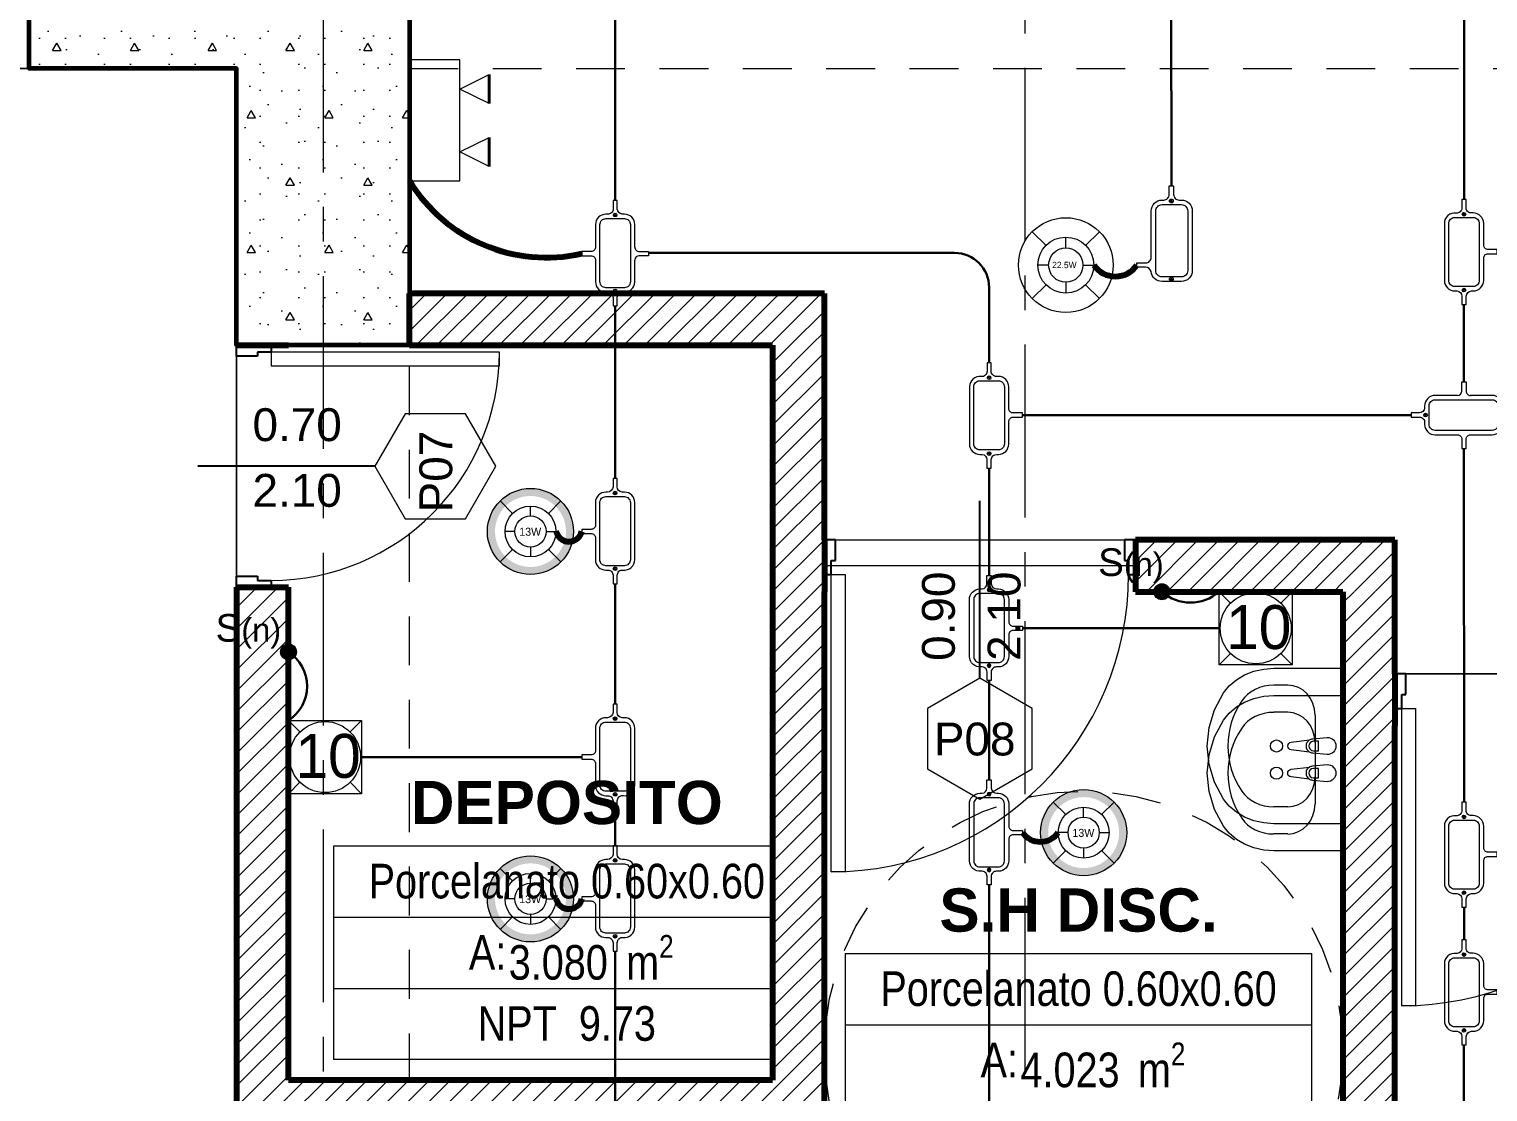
# Model space of a CAD drawing. Header units: inches. Extents: x -38 to 5698, y -33 to 92.
# Drawn here: x 228.47 to 232.689, y 13.941 to 17.014 of the extents above; entities that cross this region are included whole.
import ezdxf
from ezdxf.lldxf.tags import DXFTag

# ---------------------------------------------------------------- set-up
doc = ezdxf.new("R2010")
doc.units = ezdxf.units.IN
doc.header["$MEASUREMENT"] = 0
doc.set_wipeout_variables(frame=1)
for name, pattern in [('CONTINUA', [0]), ('Hidden Line', [0.195611, 0.141111, -0.0545]), ('Punto & Raya', [0.65, 0.5, -0.075, 0, -0.075]), ('Rayas', [0.282222, 0.141111, -0.141111]), ('Wipeout_Contour', [1, 0, -1])]:
    doc.linetypes.add(name, pattern=pattern)
for name, color, linetype, lineweight in [('00 IE CKTO TOMAS', 111, 'Rayas', 18), ('00_IE_Luminarias', 6, 'Continuous', 30), ('01 IE LUM LED AD DN570C', 1, 'Continuous', 13), ('01 IE LUM LED EMP DN570B', 3, 'Continuous', 13), ('ALUMBRADO_CONDUIT', 30, 'CONDUIT1', 30), ('ALUMBRADO_PVC', 6, 'PVC1', 30), ('Bancas', 1, 'Continuous', 13), ('Cable Alumbrado', 150, 'Continuous', 30), ('CABLEADO EXT.', 3, 'PVCSUBT', 30), ('pulsador', 4, 'Continuous', 40), ('Simb_Alumbrado', 140, 'CONTINUA', 30)]:
    doc.layers.add(name, color=color, linetype=linetype, lineweight=lineweight)
for name, color, linetype in [('02 _ ARQ _ ALB _ Ejes Generales', 7, 'Continuous'), ('02 _ ARQ _ ZON _ Espacio.3D', 7, 'Continuous'), ('08 _ STR _ EXT _ 06 Columnas', 7, 'Continuous'), ('08 _ STR _ EXT _ 09 Vigas', 7, 'Continuous'), ('Dibujo 2D - General', 7, 'Continuous'), ('Estructura - 04 MURO', 7, 'Continuous'), ('Interior - Sanitarios', 7, 'Continuous'), ('Marcador - Secciones', 251, 'Continuous')]:
    doc.layers.add(name, color=color, linetype=linetype)
doc.styles.add('Annotative', font='arial.ttf')
doc.styles.add('Estilo_Generado_4', font='swisse.ttf')
doc.styles.add('Estilo_Generado_8', font='arialbd.ttf')
doc.styles.add('Estilo_Generado_9', font='ARIALN.TTF')
doc.styles.add('{18b73a54-fa43-428c-adcb-c1c7bbdf2c84}', font='Simplex.shx')
tags = doc.linetypes.add('CONDUIT', pattern='A,1.5,-0.210535,["con",{18b73a54-fa43-428c-adcb-c1c7bbdf2c84},S=0.2,R=0,X=0,Y=-0.065594],-0.702384', length=2.412919).pattern_tags.tags
tags[6] = DXFTag(74, 10)
tags = doc.linetypes.add('CONDUIT1', pattern='A,1,-0.19772,["con",{18b73a54-fa43-428c-adcb-c1c7bbdf2c84},S=0.2,R=0,X=0,Y=-0.065594],-0.593642', length=1.791362).pattern_tags.tags
tags[6] = DXFTag(74, 10)
tags = doc.linetypes.add('PVC1', pattern='A,1,-0.19772,["PVC",{18b73a54-fa43-428c-adcb-c1c7bbdf2c84},S=0.13,R=0,X=0,Y=-0.061851],-0.507647', length=1.705367).pattern_tags.tags
tags[6] = DXFTag(74, 10)
tags = doc.linetypes.add('PVCSUBT', pattern='A,0.6,-0.3,0.6,-0.075691,["PVC",Standard,S=0.2,R=0,X=0,Y=-0.093724],-0.621005', length=2.196696).pattern_tags.tags
tags[10] = DXFTag(74, 10)
pattern_1 = [(45, (185.000023, 3e-09), (-0.03005204, 0.03005204), [])]

# ---------------------------------------------------------------- blocks, each defined once
blk = doc.blocks.new('LUM DN570C')
at = {"layer": '01 IE LUM LED AD DN570C'}
h = blk.add_hatch(color=256, dxfattribs=at)
edge = h.paths.add_edge_path()
edge.add_arc((0, 0), 0.1344, 0, 360)
edge = h.paths.add_edge_path(flags=17)
edge.add_arc((0, 0), 0.1108, 0, 360)
for p, q in [((-0.0561, 0.0563), (-0.0949, 0.0952)), ((0.0561, 0.0563), (0.0949, 0.0952)), ((-0.0561, -0.0563), (-0.0949, -0.0952)), ((0.0561, -0.0563), (0.0949, -0.0952))]:
    blk.add_line(p, q, dxfattribs=at)
at = {"layer": '01 IE LUM LED AD DN570C', "ltscale": 0.4}
for p, q in [((0, 0.0487), (0, 0.0795)), ((-0.0487, 0), (-0.0795, 0)), ((0.0487, 0), (0.0795, 0)), ((0, -0.0487), (0, -0.0795))]:
    blk.add_line(p, q, dxfattribs=at)
at = {"layer": '01 IE LUM LED AD DN570C'}
for radius in [0.1344, 0.0795]:
    blk.add_circle((0, 0), radius, dxfattribs=at)
at = {"layer": '01 IE LUM LED AD DN570C', "ltscale": 0.4}
blk.add_circle((0, 0), 0.0487, dxfattribs=at)
at = {"color": 1, "linetype": 'ByBlock', "lineweight": 80, "insert": (-0.0353, 0.0117), "char_height": 0.025, "width": 0.622217, "attachment_point": 1}
blk.add_mtext('13W ', dxfattribs=at)
blk = doc.blocks.new('LUMINARIA 2')
at = {"layer": '01 IE LUM LED EMP DN570B'}
for p, q in [((-0.0939, 0.0936), (-0.1589, 0.1584)), ((0.0939, 0.0936), (0.1589, 0.1584)), ((-0.0939, -0.0936), (-0.1589, -0.1584)), ((0.0939, -0.0936), (0.1589, -0.1584))]:
    blk.add_line(p, q, dxfattribs=at)
at = {"layer": '01 IE LUM LED EMP DN570B', "ltscale": 0.4}
for p, q in [((0, 0.0813), (0, 0.1326)), ((-0.0813, 0), (-0.1326, 0)), ((0.0813, 0), (0.1326, 0)), ((0, -0.0813), (0, -0.1326))]:
    blk.add_line(p, q, dxfattribs=at)
at = {"layer": '01 IE LUM LED EMP DN570B'}
for radius in [0.2244, 0.1326]:
    blk.add_circle((0, 0), radius, dxfattribs=at)
at = {"layer": '01 IE LUM LED EMP DN570B', "ltscale": 0.4}
blk.add_circle((0, 0), 0.0813, dxfattribs=at)
at = {"layer": '01 IE LUM LED EMP DN570B', "color": 8, "linetype": 'ByBlock', "lineweight": 80, "insert": (-0.0649, 0.0156), "char_height": 0.03, "width": 0.178585, "attachment_point": 1}
blk.add_mtext('{\\C3;22.5W}', dxfattribs=at)
blk = doc.blocks.new('oval t')
at = {"layer": 'Simb_Alumbrado', "lineweight": 13}
blk.add_lwpolyline([(0.0141, 0.0102, -0.414214), (0.0041, 0.0202), (0.0041, 0.0416), (-0.0056, 0.0416), (-0.0056, 0.0202, -0.414214), (-0.0156, 0.0102), (-0.0659, 0.0102, 0.414214), (-0.0899, -0.0138), (-0.0899, -0.0183, -0.414214), (-0.1019, -0.0303), (-0.1213, -0.0303), (-0.1213, -0.04), (-0.1016, -0.04, -0.451917), (-0.0897, -0.0535, 0.451917), (-0.0659, -0.0805), (0.0659, -0.0805, 0.414214), (0.0899, -0.0566), (0.0899, -0.0512, -0.398753), (0.1019, -0.0401), (0.1213, -0.0401), (0.1213, -0.0304), (0.1019, -0.0304, -0.368669), (0.0899, -0.0176), (0.0899, -0.0138, 0.414214), (0.0659, 0.0102), (0.0141, 0.0102)], format="xyb", dxfattribs=at)
blk.add_lwpolyline([(-0.0659, 0), (0.0659, 0, -0.414214), (0.0797, -0.0138), (0.0797, -0.0566, -0.414214), (0.0659, -0.0703), (-0.0659, -0.0703, -0.414214), (-0.0797, -0.0566), (-0.0797, -0.0138, -0.414214)], format="xyb", close=True, dxfattribs=at)
for points in [[(-0.0869, -0.031), (-0.0869, -0.0394)], [(0.0879, -0.031), (0.0879, -0.0394)], [(-0.0911, -0.0352), (-0.0828, -0.0352)], [(0.0837, -0.0352), (0.0921, -0.0352)]]:
    blk.add_lwpolyline(points, dxfattribs=at)
for centre in [(-0.0869, -0.0352), (0.0879, -0.0352)]:
    blk.add_circle(centre, 0.00419, dxfattribs=at)
blk = doc.blocks.new('CAJA CONDULET TIPO X')
at = {"layer": 'Simb_Alumbrado', "lineweight": 13}
for p, q in [((78.5283, -4.1616), (78.5283, -4.1519)), ((78.5283, -4.1519), (78.5497, -4.1519)), ((78.5497, -4.1616), (78.5283, -4.1616))]:
    blk.add_line(p, q, dxfattribs=at)
for points in [[(78.6505, -4.1716, -0.414214), (78.6605, -4.1616), (78.6819, -4.1616), (78.6819, -4.1519), (78.6605, -4.1519, -0.414214), (78.6505, -4.1419), (78.6505, -4.0916, 0.414214), (78.6265, -4.0677), (78.6219, -4.0677, -0.414214), (78.6099, -4.0557), (78.6099, -4.0363), (78.6002, -4.0363), (78.6002, -4.056, -0.451917), (78.5867, -4.0678, 0.451917), (78.5597, -4.0916), (78.5597, -4.1419)], [(78.5597, -4.1716), (78.5597, -4.2235, 0.414214), (78.5837, -4.2475), (78.589, -4.2475, -0.334232), (78.6002, -4.2595), (78.6002, -4.2789), (78.6099, -4.2789), (78.6099, -4.2595, -0.455912), (78.6227, -4.2475), (78.6265, -4.2475, 0.414214), (78.6505, -4.2235), (78.6505, -4.1716)]]:
    blk.add_lwpolyline(points, format="xyb", dxfattribs=at)
for points in [[(78.6093, -4.0706), (78.6009, -4.0706)], [(78.6051, -4.0664), (78.6051, -4.0748)], [(78.6093, -4.2454), (78.6009, -4.2454)], [(78.6051, -4.2412), (78.6051, -4.2496)]]:
    blk.add_lwpolyline(points, dxfattribs=at)
blk.add_lwpolyline([(78.6403, -4.0916), (78.6403, -4.2235, -0.414214), (78.6265, -4.2373), (78.5837, -4.2373, -0.414214), (78.5699, -4.2235), (78.5699, -4.0916, -0.414214), (78.5837, -4.0779), (78.6265, -4.0779, -0.414214)], format="xyb", close=True, dxfattribs=at)
for centre in [(78.6051, -4.0706), (78.6051, -4.2454)]:
    blk.add_circle(centre, 0.00419, dxfattribs=at)
for centre, start, end in [((78.5497, -4.1419), 270, 0), ((78.5497, -4.1716), 0, 90)]:
    blk.add_arc(centre, 0.01, start, end, dxfattribs=at)
blk = doc.blocks.new('ii3t')
at = {"layer": 'Simb_Alumbrado', "lineweight": 5}
h = blk.add_hatch(color=3, dxfattribs=at)
edge = h.paths.add_edge_path()
edge.add_arc((0, 0), 0.0164, 0, 360)
blk.add_circle((0, 0), 0.0164, dxfattribs=at)
blk = doc.blocks.new('100x100x80 adosado')
at = {"layer": 'Simb_Alumbrado', "lineweight": 13}
blk.add_lwpolyline([(-0.0768, 0.0788), (0.0194, 0.0788), (0.0194, -0.0174), (-0.0768, -0.0174)], close=True, dxfattribs=at)
at = {"layer": 'Simb_Alumbrado', "lineweight": 9}
for points in [[(-0.0768, 0.0788), (-0.0618, 0.0638)], [(0.0043, 0.0638), (0.0194, 0.0788)], [(-0.0768, -0.0174), (-0.0618, -0.0023)], [(0.0043, -0.0023), (0.0194, -0.0174)]]:
    blk.add_lwpolyline(points, dxfattribs=at)
blk.add_circle((-0.0287, 0.0307), 0.0467, dxfattribs=at)
at = {"layer": 'Simb_Alumbrado', "lineweight": 9, "insert": (-0.0677, 0.0612), "char_height": 0.05773, "attachment_point": 1}
blk.add_mtext_dynamic_manual_height_columns('10', width=0.119989, gutter_width=12.5, heights=[0], dxfattribs=at)
blk = doc.blocks.new('CAJA OVAL TIPO L')
at = {"layer": 'Simb_Alumbrado', "lineweight": 13}
blk.add_lwpolyline([(-0.0491, -0.079), (-0.0491, -0.0343, -0.380413), (-0.0258, -0.0088), (-0.0258, -0.0088, 0.341426), (-0.0164, 0.0033), (-0.0164, 0.0236), (-0.0063, 0.0236), (-0.0063, 0.0033, 0.414214), (0.0063, -0.0092), (0.1138, -0.0092, -0.414214), (0.1388, -0.0343), (0.1388, -0.0382, 0.414214), (0.1513, -0.0508), (0.1716, -0.0508), (0.1716, -0.0609), (0.1513, -0.0609, 0.414214), (0.1388, -0.0734), (0.1388, -0.079, -0.414214), (0.1138, -0.104), (-0.0241, -0.104, -0.414214), (-0.0491, -0.079, 0.414214)], format="xyb", dxfattribs=at)
blk.add_lwpolyline([(-0.0241, -0.0199), (0.1138, -0.0199, -0.414214), (0.1282, -0.0343), (0.1282, -0.079, -0.414214), (0.1138, -0.0934), (-0.0241, -0.0934, -0.414214), (-0.0384, -0.079), (-0.0384, -0.0343, -0.414214)], format="xyb", close=True, dxfattribs=at)
for points in [[(-0.0483, -0.0558), (-0.0395, -0.0558)], [(-0.0439, -0.0514), (-0.0439, -0.0602)], [(0.1323, -0.0558), (0.1411, -0.0558)], [(0.1367, -0.0514), (0.1367, -0.0602)]]:
    blk.add_lwpolyline(points, dxfattribs=at)
for centre in [(-0.0439, -0.0558), (0.1367, -0.0558)]:
    blk.add_circle(centre, 0.00438, dxfattribs=at)
blk = doc.blocks.new('luz de emergencia')
at = {"color": 5, "lineweight": 40}
for p, q in [((164.1493, 48.9365, -0.0001), (164.2333, 48.9365, -0.0001)), ((164.3313, 48.9365, -0.0001), (164.4153, 48.9365, -0.0001))]:
    blk.add_line(p, q, dxfattribs=at)
at = {"layer": '00_IE_Luminarias', "color": 5, "linetype": 'Continuous', "lineweight": 13}
for p, q in [((164.1913, 49.0205, -0.0001), (164.1493, 48.9365, -0.0001)), ((164.2333, 48.9365, -0.0001), (164.1913, 49.0205, -0.0001)), ((164.3733, 49.0205, -0.0001), (164.3313, 48.9365, -0.0001)), ((164.4153, 48.9365, -0.0001), (164.3733, 49.0205, -0.0001))]:
    blk.add_line(p, q, dxfattribs=at)
at = {"layer": '00_IE_Luminarias', "color": 5, "linetype": 'Continuous', "lineweight": 13, "elevation": -0.0001}
blk.add_lwpolyline([(164.4573, 49.0205), (164.1073, 49.0205), (164.1073, 49.1666), (164.4573, 49.1665)], close=True, dxfattribs=at)

msp = doc.modelspace()

# ---------------------------------------------------------------- linework, layer by layer
at = {"layer": '02 _ ARQ _ ZON _ Espacio.3D', "color": 252, "linetype": 'Continuous', "lineweight": 13}
for p, q in [((230.7002, 14.6518), (229.3498, 14.6518)), ((229.3498, 14.6518), (229.3498, 14.0341)), ((230.7002, 14.0341), (230.7002, 14.6518)), ((229.3498, 14.4459), (230.7002, 14.4459)), ((230.83, 14.3408), (230.83, 13.7231)), ((230.83, 14.3408), (232.1803, 14.3408)), ((232.1803, 13.7231), (232.1803, 14.3408)), ((229.3498, 14.24), (230.7002, 14.24)), ((230.83, 14.1349), (232.1803, 14.1349)), ((230.7002, 14.0341), (229.3498, 14.0341))]:
    msp.add_line(p, q, dxfattribs=at)
at = {"layer": '02 _ ARQ _ ZON _ Espacio.3D', "color": 254, "linetype": 'Continuous', "lineweight": 0, "flags": 128}
for points in [[(205.07, 17.4), (229.57, 17.4), (229.57, 16.25), (230.77, 16.25), (230.77, 15.5372), (232.42, 15.5372), (232.42, 15.1499), (233.32, 15.1499), (233.3204, 17.1), (232.82, 17.1), (232.82, 19.05), (230.67, 19.05), (230.67, 20.35), (231.67, 20.35), (231.67, 22.25), (231.17, 22.25), (231.17, 22.7), (231.67, 22.7), (231.67, 24.4), (231.17, 24.4), (231.17, 24.85), (231.67, 24.85), (231.67, 29.7), (208.07, 29.7)], [(228.3699, 4.9463), (229.37, 4.9463), (229.37, 7.2), (228.67, 7.2), (228.67, 7.7), (229.07, 7.7), (229.07, 16.9), (228.27, 16.9)]]:
    msp.add_lwpolyline(points, dxfattribs=at)
at = {"layer": '02 _ ARQ _ ZON _ Espacio.3D', "color": 9, "linetype": 'Continuous', "lineweight": 5, "flags": 128}
for points in [[(230.62, 13.975), (230.62, 16.1), (229.07, 16.1), (229.07, 15.4), (229.22, 15.4), (229.22, 13.975)], [(232.27, 12.7505), (232.27, 15.3872), (231.67, 15.3872), (231.67, 15.4622), (230.77, 15.4622), (230.77, 12.7505)], [(232.42, 15.1499), (232.42, 11.7), (236.32, 11.7), (236.32, 14.9999), (233.47, 14.9999), (233.47, 13.6749), (233.32, 13.6749), (233.32, 15.1499)]]:
    msp.add_lwpolyline(points, close=True, dxfattribs=at)
at = {"layer": '08 _ STR _ EXT _ 09 Vigas', "color": 251, "linetype": 'Hidden Line', "lineweight": 13}
for p, q in [((222.57, 16.9), (229.07, 16.9)), ((229.57, 16.9), (236.07, 16.9))]:
    msp.add_line(p, q, dxfattribs=at)
at = {"layer": 'ALUMBRADO_CONDUIT', "color": 30, "lineweight": 30, "ltscale": 0.4, "true_color": 0xf26722}
for p, q in [((232.6201, 16.5219), (232.6201, 19.1547)), ((231.7738, 16.5611), (231.772, 17.9704)), ((230.1649, 16.5182, -0.0001), (230.1649, 17.4058, -0.0001)), ((231.1465, 16.3671, 0), (230.2611, 16.3671, -0.0001)), ((231.2465, 16.0491), (231.2465, 16.2671)), ((232.62, 16.2177), (232.62, 15.9942)), ((232.4669, 15.898), (231.3428, 15.898)), ((232.62, 15.8017), (232.6201, 14.779)), ((231.2464, 15.4345), (231.2464, 15.7449)), ((230.1648, 15.4103, -0.0001), (230.1648, 15.062, -0.0001)), ((231.9118, 15.2814), (231.3428, 15.2814)), ((231.2464, 14.8436), (231.2465, 15.1303)), ((229.4317, 14.9089), (230.0685, 14.9089, -0.0001)), ((230.1648, 14.7578, -0.0001), (230.1648, 14.652, -0.0001)), ((231.2464, 13.5266), (231.2464, 14.5394)), ((232.6201, 14.4748), (232.6201, 14.3809)), ((232.62, 14.0767), (232.62, 12.9169))]:
    msp.add_line(p, q, dxfattribs=at)
at = {"layer": 'ALUMBRADO_CONDUIT', "color": 30, "lineweight": 30, "ltscale": 0.4, "true_color": 0xf26722, "extrusion": (4.01258e-05, 0, 1)}
msp.add_arc((231.1465, 16.2671, 0.0093), 0.1, 0, 90, dxfattribs=at)
at = {"layer": 'CABLEADO EXT.', "color": 3, "lineweight": 80}
for centre, radius, start, end in [((229.9661, 16.8187, 0.0002), 0.4651, 211.6056, 282.7366), ((231.6118, 16.3749), 0.0759, 214.7126, 325.2874), ((230.0311, 15.5708), 0.0386, 194.1535, 345.8465), ((231.3946, 14.7282), 0.0641, 216.0183, 323.9817), ((230.0311, 14.5083), 0.0386, 194.1535, 345.8465)]:
    msp.add_arc(centre, radius, start, end, dxfattribs=at)
at = {"layer": 'Estructura - 04 MURO', "color": 7, "linetype": 'Continuous', "lineweight": 80}
msp.add_line((229.07, 16.1), (229.22, 16.1), dxfattribs=at)
at = {"layer": 'Estructura - 04 MURO', "color": 165, "linetype": 'Continuous', "lineweight": 25}
for p, q in [((229.07, 16.1), (229.17, 16.1)), ((229.07, 16.068), (229.07, 16.1)), ((229.17, 16.08), (229.13, 16.08)), ((229.13, 16.08), (229.13, 16.068)), ((229.17, 16.1), (229.17, 16.08)), ((229.13, 16.068), (229.07, 16.068)), ((230.802, 15.4772), (230.802, 15.5372)), ((231.638, 15.5372), (231.638, 15.4772)), ((229.07, 15.432), (229.13, 15.432)), ((232.452, 15.0899), (232.452, 15.1499))]:
    msp.add_line(p, q, dxfattribs=at)
at = {"layer": 'Estructura - 04 MURO', "color": 165, "linetype": 'Continuous', "lineweight": 15}
for p, q in [((229.17, 16.08), (229.17, 16.04)), ((229.17, 16.04), (229.83, 16.04)), ((230.83, 15.4372), (230.83, 14.5772)), ((232.48, 15.0499), (232.48, 14.1899))]:
    msp.add_line(p, q, dxfattribs=at)
at = {"layer": 'Estructura - 04 MURO', "color": 152, "linetype": 'Continuous', "lineweight": 25}
for p, q in [((229.47, 15.75), (228.9575, 15.75)), ((231.22, 15.1372), (231.22, 15.6497))]:
    msp.add_line(p, q, dxfattribs=at)
at = {"layer": 'Estructura - 04 MURO', "color": 251, "linetype": 'Continuous', "lineweight": 13, "flags": 128}
for points in [[(229.82, 15.75), (229.7325, 15.9016), (229.5575, 15.9016), (229.47, 15.75), (229.5575, 15.5984), (229.7325, 15.5984)], [(231.22, 14.7872), (231.3715, 14.8747), (231.3715, 15.0497), (231.22, 15.1372), (231.0684, 15.0497), (231.0684, 14.8747)]]:
    msp.add_lwpolyline(points, close=True, dxfattribs=at)
at = {"layer": 'Interior - Sanitarios', "color": 205, "linetype": 'Continuous', "lineweight": 13}
for p, q in [((232.1101, 15.1169), (232.0701, 15.1169)), ((232.1101, 15.0384), (232.0701, 15.0384)), ((232.1895, 15.03), (232.1895, 14.852)), ((232.1996, 14.9546), (232.1847, 14.9546)), ((232.1894, 14.9515), (232.1894, 14.7734)), ((232.1996, 14.9274), (232.1996, 14.9546)), ((232.1847, 14.9274), (232.1996, 14.9274)), ((232.1995, 14.8761), (232.1847, 14.8761)), ((232.1995, 14.8489), (232.1995, 14.8761)), ((232.1847, 14.8489), (232.1995, 14.8489)), ((232.1101, 14.7651), (232.0701, 14.7651)), ((232.1101, 14.6866), (232.0701, 14.6866))]:
    msp.add_line(p, q, dxfattribs=at)
at = {"layer": 'Interior - Sanitarios', "color": 205, "linetype": 'Continuous', "lineweight": 13, "flags": 128}
for points in [[(232.27, 14.7162), (232.0701, 14.7162), (232.0407, 14.7184), (232.0123, 14.7248), (231.9856, 14.7353), (231.9617, 14.7496), (231.9412, 14.7671), (231.9249, 14.7873), (231.8988, 14.8361), (231.8828, 14.8878), (231.8774, 14.941), (231.8828, 14.9942), (231.8988, 15.0459), (231.9249, 15.0947), (231.9412, 15.1149), (231.9617, 15.1324), (231.9856, 15.1467), (232.0123, 15.1572), (232.0407, 15.1636), (232.0701, 15.1658), (232.27, 15.1658)], [(232.27, 14.6377), (232.0701, 14.6377), (232.0407, 14.6399), (232.0122, 14.6463), (231.9856, 14.6568), (231.9617, 14.671), (231.9412, 14.6885), (231.9249, 14.7087), (231.8988, 14.7576), (231.8828, 14.8093), (231.8774, 14.8625), (231.8828, 14.9156), (231.8988, 14.9673), (231.9249, 15.0162), (231.9412, 15.0364), (231.9617, 15.0539), (231.9856, 15.0681), (232.0122, 15.0786), (232.0407, 15.0851), (232.0701, 15.0872), (232.27, 15.0872)]]:
    msp.add_lwpolyline(points, close=True, dxfattribs=at)
for points in [[(232.27, 15.0045), (232.29, 15.0045), (232.29, 14.9775), (232.27, 14.9775)], [(232.27, 14.926), (232.29, 14.926), (232.29, 14.899), (232.27, 14.899)], [(232.27, 14.9045), (232.29, 14.9045), (232.29, 14.8775), (232.27, 14.8775)], [(232.27, 14.826), (232.29, 14.826), (232.29, 14.799), (232.27, 14.799)]]:
    msp.add_lwpolyline(points, dxfattribs=at)
for points in [[(232.2245, 14.916), (232.1825, 14.92, -0.12102), (232.173, 14.9233), (232.1201, 14.9299, -0.882566), (232.1201, 14.9521), (232.173, 14.9587, -0.12102), (232.1825, 14.962), (232.2245, 14.966, -1)], [(232.2244, 14.8375), (232.1825, 14.8415, -0.12102), (232.173, 14.8447), (232.12, 14.8514, -0.882566), (232.12, 14.8736), (232.173, 14.8802, -0.12102), (232.1825, 14.8835), (232.2244, 14.8875, -1)]]:
    msp.add_lwpolyline(points, format="xyb", close=True, dxfattribs=at)
at = {"layer": 'Interior - Sanitarios', "color": 205, "linetype": 'Continuous', "lineweight": 13}
for centre in [(232.0776, 14.941), (232.0776, 14.8625)]:
    msp.add_circle(centre, 0.0175, dxfattribs=at)
at = {"layer": 'Interior - Sanitarios', "color": 175, "linetype": 'Continuous', "lineweight": 13}
for centre, radius, start, end in [((232.1844, 14.941), 0.0211, 122.771, 237.229), ((232.1847, 14.941), 0.0136, 90, 270), ((232.1844, 14.8625), 0.0211, 122.771, 237.229), ((232.1847, 14.8625), 0.0136, 90, 270)]:
    msp.add_arc(centre, radius, start, end, dxfattribs=at)
at = {"layer": 'Interior - Sanitarios', "color": 205, "linetype": 'Continuous', "lineweight": 13}
for centre, major_axis, ratio, start_param, end_param in [((232.0701, 15.03), (0.1057, 0), 0.821452, 1.570796, 2.644618), ((232.1101, 15.0299), (0, 0.087), 0.9125, 4.712389, 6.283185), ((232.27, 14.941), (0.3331, 0), 0.821452, 2.644618, 3.638567), ((232.0701, 14.9515), (0.1057, 0), 0.821452, 1.570796, 2.644618), ((232.1101, 14.9514), (0, 0.087), 0.9125, 4.712389, 6.283185), ((232.27, 14.8625), (0.3331, 0), 0.821452, 2.644618, 3.638567), ((232.1101, 14.8521), (0, 0.087), 0.9125, 3.141593, 4.712389), ((232.0701, 14.852), (0.1057, 0), 0.821452, 3.638567, 4.712389), ((232.1101, 14.7735), (0, 0.087), 0.9125, 3.141593, 4.712389), ((232.0701, 14.7734), (0.1057, 0), 0.821452, 3.638567, 4.712389)]:
    msp.add_ellipse(centre, major_axis=major_axis, ratio=ratio, start_param=start_param, end_param=end_param, dxfattribs=at)
at = {"layer": 'Marcador - Secciones', "color": 251, "linetype": 'Punto & Raya', "lineweight": 13}
msp.add_line((231.3507, 10.0018), (231.3507, 17.4928), dxfattribs=at)

# ---------------------------------------------------------------- block references
at = {"xscale": 1.253906979044094, "yscale": 1.253906979044094, "zscale": 1.253906979044094, "rotation": 270}
msp.add_blockref('CAJA CONDULET TIPO X', (237.8322, 114.4614), dxfattribs=at)
at = {"layer": '01 IE LUM LED AD DN570C', "color": 1, "lineweight": 5, "xscale": 0.9263905751172247, "yscale": 0.9263905751172247, "zscale": 0.9263905751172247}
for p in [(229.92, 15.5614), (231.52, 14.6905), (229.92, 14.4989)]:
    msp.add_blockref('LUM DN570C', p, dxfattribs=at)
at = {"layer": '01 IE LUM LED EMP DN570B', "xscale": 0.6105334384153049, "yscale": 0.6105334384153049, "zscale": 0.6105334384153049}
msp.add_blockref('LUMINARIA 2', (231.4684, 16.3317), dxfattribs=at)
at = {"layer": 'ALUMBRADO_CONDUIT', "linetype": 'CONDUIT', "lineweight": 30, "xscale": 1.253906979044094, "yscale": 1.253906979044094, "zscale": 1.253906979044094, "rotation": 89.99999999999999}
msp.add_blockref('CAJA OVAL TIPO L', (231.7038, 16.3459), dxfattribs=at)
at = {"layer": 'Bancas', "color": 252, "true_color": 0x939598, "yscale": 1.253906979044094, "zscale": 1.253906979044094}
for p, xscale, rotation in [((232.6642, 16.3698), 1.253906979044094, 270), ((231.2906, 15.897), 1.253906979044094, 270), ((230.1207, 15.5624, -0.0001), 1.253906979044094, 90.00000000000001), ((231.2906, 15.2824), -1.253906979044094, 270), ((230.1207, 14.9099, -0.0002), 1.253906979044094, 90.00000000000001), ((231.2906, 14.6915), -1.253906979044094, 270), ((232.6642, 14.6269), 1.253906979044094, 270), ((230.1207, 14.4999, -0.0001), 1.253906979044094, 90.00000000000001), ((232.6642, 14.2288), 1.253906979044094, 270)]:
    msp.add_blockref('oval t', p, dxfattribs=dict(at, xscale=xscale, rotation=rotation))
at = {"layer": 'pulsador', "color": 4, "lineweight": 40, "xscale": -1, "rotation": 89.99908395266394}
msp.add_blockref('luz de emergencia', (278.7392, 181.0315, 0.0001), dxfattribs=at)

# ---------------------------------------------------------------- texts
at = {"layer": '02 _ ARQ _ ZON _ Espacio.3D', "color": 252, "lineweight": 25, "attachment_point": 2}
for s, insert, char_height, style in [('\\A1;{\\pqc;\\pt0;\\fArial|b1|i0|c0|p34;DEPOSITO}', (230.025, 14.8402), 0.125, 'Estilo_Generado_8'), ('\\A1;{\\pqc;\\pt0;\\fArial Narrow|b0|i0|c0|p34;Porcelanato 0.60x0.60}', (230.025, 14.6003), 0.1, 'Estilo_Generado_9'), ('\\A1;{\\pqc;\\pt0;\\fArial|b1|i0|c0|p34;S.H DISC.}', (231.5052, 14.5292), 0.125, 'Estilo_Generado_8'), ('\\A1;{\\pqc;\\pt0;\\fArial Narrow|b0|i0|c0|p34;A: }', (229.7959, 14.394), 0.1, 'Estilo_Generado_9'), ('\\A1;{\\pqc;\\pt0,0.3;\\fArial Narrow|b0|i0|c0|p34;3.080\\fArial Narrow|b0|i0|c0|p34;\\A1{\\H.66x;\\S^  ;}\\fArial Narrow|b0|i0|c0|p34; m\\fArial Narrow|b0|i0|c0|p34;\\A1{\\H.66x;\\S2^  ;}}', (230.0956, 14.3945), 0.1, 'Estilo_Generado_9'), ('\\A1;{\\pqc;\\pt0;\\fArial Narrow|b0|i0|c0|p34;Porcelanato 0.60x0.60}', (231.5052, 14.2893), 0.1, 'Estilo_Generado_9'), ('\\A1;{\\pqc;\\pt0;\\fArial Narrow|b0|i0|c0|p34;NPT  9.73}', (230.025, 14.1886), 0.1, 'Estilo_Generado_9'), ('\\A1;{\\pqc;\\pt0;\\fArial Narrow|b0|i0|c0|p34;A: }', (231.276, 14.083), 0.1, 'Estilo_Generado_9'), ('\\A1;{\\pqc;\\pt0,0.3;\\fArial Narrow|b0|i0|c0|p34;4.023\\fArial Narrow|b0|i0|c0|p34;\\A1{\\H.66x;\\S^  ;}\\fArial Narrow|b0|i0|c0|p34; m\\fArial Narrow|b0|i0|c0|p34;\\A1{\\H.66x;\\S2^  ;}}', (231.5758, 14.0835), 0.1, 'Estilo_Generado_9')]:
    msp.add_mtext(s, dxfattribs=dict(at, insert=insert, char_height=char_height, style=style))
at = {"layer": 'Estructura - 04 MURO', "color": 251, "lineweight": 25, "char_height": 0.095, "attachment_point": 7, "style": 'Estilo_Generado_4'}
for s, insert in [('\\A1;{\\pql;\\pt0;\\fSwis721 Ex BT|b0|i0|c0|p34;0.70\\fSwis721 Ex BT|b0|i0|c0|p34;\\A1{\\H.66x;\\S^  ;}\\fSwis721 Ex BT|b0|i0|c0|p34;\\fSwis721 Ex BT|b0|i0|c0|p34;}', (229.116, 15.795)), ('\\A1;{\\pql;\\pt0;\\fSwis721 Ex BT|b0|i0|c0|p34;2.10\\fSwis721 Ex BT|b0|i0|c0|p34;\\A1{\\H.66x;\\S^  ;}\\fSwis721 Ex BT|b0|i0|c0|p34;\\fSwis721 Ex BT|b0|i0|c0|p34;}', (229.116, 15.605)), ('\\A1;{\\pql;\\pt0;\\fSwis721 Ex BT|b0|i0|c0|p34;P08\\fSwis721 Ex BT|b0|i0|c0|p34;\\fSwis721 Ex BT|b0|i0|c0|p34;\\fSwis721 Ex BT|b0|i0|c0|p34;}', (231.0867, 14.9123))]:
    msp.add_mtext(s, dxfattribs=dict(at, insert=insert))
at = {"layer": 'Estructura - 04 MURO', "color": 251, "lineweight": 25, "char_height": 0.095, "attachment_point": 7, "rotation": 90, "style": 'Estilo_Generado_4'}
for s, insert in [('\\A1;{\\pql;\\pt0;\\fSwis721 Ex BT|b0|i0|c0|p34;P07\\fSwis721 Ex BT|b0|i0|c0|p34;\\fSwis721 Ex BT|b0|i0|c0|p34;\\fSwis721 Ex BT|b0|i0|c0|p34;}', (229.695, 15.6167)), ('\\A1;{\\pql;\\pt0;\\fSwis721 Ex BT|b0|i0|c0|p34;0.90\\fSwis721 Ex BT|b0|i0|c0|p34;\\A1{\\H.66x;\\S^  ;}\\fSwis721 Ex BT|b0|i0|c0|p34;\\fSwis721 Ex BT|b0|i0|c0|p34;}', (231.1751, 15.1872)), ('\\A1;{\\pql;\\pt0;\\fSwis721 Ex BT|b0|i0|c0|p34;2.10\\fSwis721 Ex BT|b0|i0|c0|p34;\\A1{\\H.66x;\\S^  ;}\\fSwis721 Ex BT|b0|i0|c0|p34;\\fSwis721 Ex BT|b0|i0|c0|p34;}', (231.365, 15.1872))]:
    msp.add_mtext(s, dxfattribs=dict(at, insert=insert))

# ---------------------------------------------------------------- next in the draw order: wipeouts: each hides what was drawn before it
at = {"color": 254, "linetype": 'Wipeout_Contour', "lineweight": 0, "ltscale": 4961.245956}
msp.add_wipeout([(230.62, 16.1), (230.77, 16.1), (230.77, 16.25)], dxfattribs=at).dxf.layer = 'Estructura - 04 MURO'
at = {"color": 254, "linetype": 'Wipeout_Contour', "lineweight": 0, "ltscale": 4967.036288}
msp.add_wipeout([(232.27, 15.3872), (232.42, 15.5372), (232.27, 15.5372)], dxfattribs=at).dxf.layer = 'Estructura - 04 MURO'
at = {"color": 254, "linetype": 'Wipeout_Contour', "lineweight": 0, "ltscale": 6609.278775}
msp.add_wipeout([(229.07, 11.7), (229.22, 11.7), (229.22, 15.4), (229.07, 15.4)], dxfattribs=at).dxf.layer = 'Estructura - 04 MURO'

# ---------------------------------------------------------------- next in the draw order: hatches: boundary and pattern name
at = {"layer": 'Estructura - 04 MURO', "linetype": 'Continuous', "lineweight": 5}
h = msp.add_hatch(dxfattribs=at)
h.set_pattern_fill('LADRILLO_COMÚN_0002', color=252, style=0, pattern_type=2)
h.set_pattern_definition(pattern_1)
h.paths.add_polyline_path([(230.62, 16.1), (230.77, 16.1), (230.77, 16.25)])
h = msp.add_hatch(dxfattribs=at)
h.set_pattern_fill('LADRILLO_COMÚN_0002', color=252, style=0, pattern_type=2)
h.set_pattern_definition(pattern_1)
h.paths.add_polyline_path([(232.27, 15.3872), (232.42, 15.5372), (232.27, 15.5372)])
h = msp.add_hatch(dxfattribs=at)
h.set_pattern_fill('LADRILLO_COMÚN_0002', color=252, style=0, pattern_type=2)
h.set_pattern_definition(pattern_1)
h.paths.add_polyline_path([(229.07, 11.7), (229.22, 11.7), (229.22, 15.4), (229.07, 15.4)])

# ---------------------------------------------------------------- next in the draw order: linework, layer by layer
at = {"layer": '08 _ STR _ EXT _ 09 Vigas', "color": 251, "linetype": 'Hidden Line', "lineweight": 13}
msp.add_line((229.07, 7.7), (229.07, 16.9), dxfattribs=at)
at = {"layer": 'ALUMBRADO_PVC', "linetype": 'PVC1', "ltscale": 0.4}
msp.add_arc((229.1557, 15.1139), 0.1182, 302.9792, 57.0209, dxfattribs=at)
at = {"layer": 'Estructura - 04 MURO', "color": 165, "linetype": 'Continuous', "lineweight": 25}
for p, q in [((229.07, 15.4), (229.07, 15.432)), ((229.17, 15.4), (229.07, 15.4)), ((229.13, 15.432), (229.13, 15.42)), ((229.13, 15.42), (229.17, 15.42)), ((229.17, 15.42), (229.17, 15.4))]:
    msp.add_line(p, q, dxfattribs=at)
at = {"layer": 'Estructura - 04 MURO', "color": 7, "linetype": 'Continuous', "lineweight": 80}
msp.add_line((229.07, 15.4), (229.22, 15.4), dxfattribs=at)
at = {"layer": 'Estructura - 04 MURO', "color": 7, "linetype": 'Continuous', "lineweight": 80, "flags": 128}
for points in [[(229.07, 15.4), (229.07, 11.7)], [(229.22, 13.975), (229.22, 15.4)]]:
    msp.add_lwpolyline(points, dxfattribs=at)

# ---------------------------------------------------------------- next in the draw order: block references
at = {"layer": 'ALUMBRADO_CONDUIT', "linetype": 'PVC1', "lineweight": 35, "xscale": 2.199856799627834, "yscale": 2.199856799627834, "zscale": 2.199856799627834}
msp.add_blockref('100x100x80 adosado', (229.389, 14.8413), dxfattribs=at)
at = {"layer": 'Cable Alumbrado', "lineweight": 0, "xscale": 1.404578189384958, "yscale": 1.404578189384958, "zscale": 1.404578189384958}
msp.add_blockref('ii3t', (229.22, 15.213), dxfattribs=at)

# ---------------------------------------------------------------- next in the draw order: texts
at = {"layer": '00 IE CKTO TOMAS', "insert": (229.009, 15.2224), "char_height": 0.08, "width": 0.768045, "attachment_point": 7, "style": 'Annotative'}
msp.add_mtext('S{\\H0.84375x;(n)}', dxfattribs=at)

# ---------------------------------------------------------------- next in the draw order: wipeouts: each hides what was drawn before it
at = {"color": 254, "linetype": 'Wipeout_Contour', "lineweight": 0, "ltscale": 6613.168899}
msp.add_wipeout([(230.62, 16.25), (229.57, 16.25), (229.57, 16.1), (230.62, 16.1)], dxfattribs=at).dxf.layer = 'Estructura - 04 MURO'
at = {"color": 254, "linetype": 'Wipeout_Contour', "lineweight": 0, "ltscale": 4966.175585}
msp.add_wipeout([(232.27, 15.3872), (232.42, 15.3872), (232.42, 15.5372)], dxfattribs=at).dxf.layer = 'Estructura - 04 MURO'

# ---------------------------------------------------------------- next in the draw order: hatches: boundary and pattern name
at = {"layer": '08 _ STR _ EXT _ 06 Columnas', "linetype": 'Continuous', "lineweight": 9}
h = msp.add_hatch(dxfattribs=at)
h.set_pattern_fill('HORMIGÓN_EN_MASA_0002', style=0, pattern_type=2)
h.set_pattern_definition([(0, (185.00002, 3e-09), (0, 0.3897114), [0.024375, -0.200625]), (0, (185.11252, 0.19486), (0, 0.3897114), [0.024375, -0.200625]), (60, (185.00002, 3e-09), (-0.3375, 0.1948557), [0.024375, -0.200625]), (60, (185.22502, 3e-09), (-0.3375, 0.1948557), [0.024375, -0.200625]), (120, (185.0244, 3e-09), (0.3375, 0.1948557), [0.024375, -0.200625]), (120, (185.2494, 3e-09), (0.3375, 0.1948557), [0.024375, -0.200625]), (0, (185.00002, 0.0375), (0, 0.075), [0, -0.075, 0, -0.1125]), (45, (185.03752, 0.0375), (-0.05303301, 0.05303301), [0, -0.05625, 0, -0.09375])])
h.paths.add_polyline_path([(228.47, 17.4), (228.47, 16.9), (229.07, 16.9), (229.07, 16.1), (229.57, 16.1), (229.57, 17.4)])
at = {"layer": 'Estructura - 04 MURO', "linetype": 'Continuous', "lineweight": 5}
h = msp.add_hatch(dxfattribs=at)
h.set_pattern_fill('LADRILLO_COMÚN_0002', color=252, style=0, pattern_type=2)
h.set_pattern_definition(pattern_1)
h.paths.add_polyline_path([(230.62, 16.25), (229.57, 16.25), (229.57, 16.1), (230.62, 16.1)])
h = msp.add_hatch(dxfattribs=at)
h.set_pattern_fill('LADRILLO_COMÚN_0002', color=252, style=0, pattern_type=2)
h.set_pattern_definition(pattern_1)
h.paths.add_polyline_path([(232.27, 15.3872), (232.42, 15.3872), (232.42, 15.5372)])

# ---------------------------------------------------------------- next in the draw order: linework, layer by layer
at = {"layer": '08 _ STR _ EXT _ 06 Columnas', "color": 7, "linetype": 'Continuous', "lineweight": 60, "flags": 128}
msp.add_lwpolyline([(228.47, 17.4), (229.57, 17.4), (229.57, 16.1), (229.07, 16.1), (229.07, 16.9), (228.47, 16.9)], close=True, dxfattribs=at)
at = {"layer": 'ALUMBRADO_CONDUIT', "color": 30, "lineweight": 30, "ltscale": 0.4, "true_color": 0xf26722}
msp.add_line((230.1648, 16.214, -0.0001), (230.1648, 15.7145, -0.0001), dxfattribs=at)
at = {"layer": 'Estructura - 04 MURO', "color": 165, "linetype": 'Continuous', "lineweight": 15}
for p, q in [((229.83, 16.08), (229.17, 16.08)), ((229.83, 16.04), (229.83, 16.08))]:
    msp.add_line(p, q, dxfattribs=at)
at = {"layer": 'Estructura - 04 MURO', "color": 7, "linetype": 'Continuous', "lineweight": 80, "flags": 128}
msp.add_lwpolyline([(229.57, 16.1), (229.57, 16.25)], dxfattribs=at)
at = {"layer": 'Estructura - 04 MURO', "color": 175, "linetype": 'Continuous', "lineweight": 15}
msp.add_arc((229.17, 16.08), 0.66, 270, 0, dxfattribs=at)

# ---------------------------------------------------------------- next in the draw order: block references
at = {"xscale": 1.253906979044094, "yscale": 1.253906979044094, "zscale": 1.253906979044094, "rotation": 180.0000022607396}
msp.add_blockref('CAJA CONDULET TIPO X', (328.7284, 11.1529, -0.0001), dxfattribs=at)

# ---------------------------------------------------------------- next in the draw order: wipeouts: each hides what was drawn before it
at = {"color": 254, "linetype": 'Wipeout_Contour', "lineweight": 0, "ltscale": 4962.107162}
msp.add_wipeout([(230.62, 16.25), (230.62, 16.1), (230.77, 16.25)], dxfattribs=at).dxf.layer = 'Estructura - 04 MURO'
at = {"color": 254, "linetype": 'Wipeout_Contour', "lineweight": 0, "ltscale": 6622.078127}
msp.add_wipeout([(232.27, 15.3872), (232.27, 11.7), (232.42, 11.7), (232.42, 15.3872)], dxfattribs=at).dxf.layer = 'Estructura - 04 MURO'

# ---------------------------------------------------------------- next in the draw order: hatches: boundary and pattern name
at = {"layer": 'Estructura - 04 MURO', "linetype": 'Continuous', "lineweight": 5}
h = msp.add_hatch(dxfattribs=at)
h.set_pattern_fill('LADRILLO_COMÚN_0002', color=252, style=0, pattern_type=2)
h.set_pattern_definition(pattern_1)
h.paths.add_polyline_path([(230.62, 16.25), (230.62, 16.1), (230.77, 16.25)])
h = msp.add_hatch(dxfattribs=at)
h.set_pattern_fill('LADRILLO_COMÚN_0002', color=252, style=0, pattern_type=2)
h.set_pattern_definition(pattern_1)
h.paths.add_polyline_path([(232.27, 15.3872), (232.27, 11.7), (232.42, 11.7), (232.42, 15.3872)])

# ---------------------------------------------------------------- next in the draw order: linework, layer by layer
at = {"layer": 'Estructura - 04 MURO', "color": 165, "linetype": 'Continuous', "lineweight": 25}
for p, q in [((232.42, 15.1499), (232.42, 15.0499)), ((232.452, 15.1499), (232.42, 15.1499)), ((232.44, 15.0499), (232.44, 15.0899)), ((232.44, 15.0899), (232.452, 15.0899)), ((232.42, 15.0499), (232.44, 15.0499))]:
    msp.add_line(p, q, dxfattribs=at)
at = {"layer": 'Estructura - 04 MURO', "color": 7, "linetype": 'Continuous', "lineweight": 80}
msp.add_line((232.42, 15.1499), (232.42, 14.9999), dxfattribs=at)
at = {"layer": 'Estructura - 04 MURO', "color": 165, "linetype": 'Continuous', "lineweight": 15}
for p, q in [((232.44, 14.1899), (232.44, 15.0499)), ((232.44, 15.0499), (232.48, 15.0499)), ((232.48, 14.1899), (232.44, 14.1899))]:
    msp.add_line(p, q, dxfattribs=at)
at = {"layer": 'Estructura - 04 MURO', "color": 7, "linetype": 'Continuous', "lineweight": 80, "flags": 128}
for points in [[(230.77, 16.25), (229.57, 16.25)], [(229.57, 16.1), (230.62, 16.1)], [(232.42, 15.1499), (232.42, 15.5372)], [(232.27, 15.3872), (232.27, 12.7505)], [(232.42, 11.7), (232.42, 14.9999)]]:
    msp.add_lwpolyline(points, dxfattribs=at)
at = {"layer": 'Estructura - 04 MURO', "color": 175, "linetype": 'Continuous', "lineweight": 15}
msp.add_arc((232.44, 15.0499), 0.86, 270, 0, dxfattribs=at)

# ---------------------------------------------------------------- next in the draw order: wipeouts: each hides what was drawn before it
at = {"color": 254, "linetype": 'Wipeout_Contour', "lineweight": 0, "ltscale": 6615.507393}
msp.add_wipeout([(230.62, 16.1), (230.62, 12.7505), (230.77, 12.7505), (230.77, 16.1)], dxfattribs=at).dxf.layer = 'Estructura - 04 MURO'
at = {"color": 254, "linetype": 'Wipeout_Contour', "lineweight": 0, "ltscale": 6620.641309}
msp.add_wipeout([(231.67, 15.5372), (231.67, 15.3872), (232.27, 15.3872), (232.27, 15.5372)], dxfattribs=at).dxf.layer = 'Estructura - 04 MURO'

# ---------------------------------------------------------------- next in the draw order: hatches: boundary and pattern name
at = {"layer": 'Estructura - 04 MURO', "linetype": 'Continuous', "lineweight": 5}
h = msp.add_hatch(dxfattribs=at)
h.set_pattern_fill('LADRILLO_COMÚN_0002', color=252, style=0, pattern_type=2)
h.set_pattern_definition(pattern_1)
h.paths.add_polyline_path([(230.62, 16.1), (230.62, 12.7505), (230.77, 12.7505), (230.77, 16.1)])
h = msp.add_hatch(dxfattribs=at)
h.set_pattern_fill('LADRILLO_COMÚN_0002', color=252, style=0, pattern_type=2)
h.set_pattern_definition(pattern_1)
h.paths.add_polyline_path([(231.67, 15.5372), (231.67, 15.3872), (232.27, 15.3872), (232.27, 15.5372)])

# ---------------------------------------------------------------- next in the draw order: linework, layer by layer
at = {"layer": 'ALUMBRADO_PVC', "linetype": 'PVC1', "ltscale": 0.4}
msp.add_arc((231.829, 15.48), 0.1243, 228.2577, 311.7423, dxfattribs=at)
at = {"layer": 'Dibujo 2D - General', "color": 20, "linetype": 'Hidden Line', "lineweight": 5}
msp.add_circle((231.52, 14.0601), 0.75, dxfattribs=at)
at = {"layer": 'Estructura - 04 MURO', "color": 7, "linetype": 'Continuous', "lineweight": 80}
for p, q in [((230.77, 15.5372), (230.77, 15.3872)), ((231.67, 15.5372), (231.67, 15.3872)), ((232.42, 15.5372), (231.67, 15.5372))]:
    msp.add_line(p, q, dxfattribs=at)
at = {"layer": 'Estructura - 04 MURO', "color": 165, "linetype": 'Continuous', "lineweight": 25}
for p, q in [((230.77, 15.5372), (230.77, 15.4372)), ((230.802, 15.5372), (230.77, 15.5372)), ((231.67, 15.5372), (231.638, 15.5372)), ((231.67, 15.4372), (231.67, 15.5372)), ((230.79, 15.4372), (230.79, 15.4772)), ((230.79, 15.4772), (230.802, 15.4772)), ((231.638, 15.4772), (231.65, 15.4772)), ((231.65, 15.4772), (231.65, 15.4372)), ((230.77, 15.4372), (230.79, 15.4372)), ((231.65, 15.4372), (231.67, 15.4372))]:
    msp.add_line(p, q, dxfattribs=at)
at = {"layer": 'Estructura - 04 MURO', "color": 165, "linetype": 'Continuous', "lineweight": 15}
for p, q in [((230.79, 14.5772), (230.79, 15.4372)), ((230.79, 15.4372), (230.83, 15.4372)), ((230.83, 14.5772), (230.79, 14.5772))]:
    msp.add_line(p, q, dxfattribs=at)
at = {"layer": 'Estructura - 04 MURO', "color": 7, "linetype": 'Continuous', "lineweight": 80, "flags": 128}
for points in [[(230.77, 15.5372), (230.77, 16.25)], [(230.62, 16.1), (230.62, 13.975)], [(230.77, 12.7505), (230.77, 15.3872)], [(231.67, 15.3872), (232.27, 15.3872)]]:
    msp.add_lwpolyline(points, dxfattribs=at)
at = {"layer": 'Estructura - 04 MURO', "color": 175, "linetype": 'Continuous', "lineweight": 15}
msp.add_arc((230.79, 15.4372), 0.86, 270, 0, dxfattribs=at)

# ---------------------------------------------------------------- next in the draw order: block references
at = {"layer": 'ALUMBRADO_CONDUIT', "linetype": 'PVC1', "lineweight": 35, "xscale": 2.199856799627834, "yscale": 2.199856799627834, "zscale": 2.199856799627834}
msp.add_blockref('100x100x80 adosado', (232.0808, 15.2138), dxfattribs=at)
at = {"layer": 'Cable Alumbrado', "lineweight": 0, "xscale": 1.404578189384958, "yscale": 1.404578189384958, "zscale": 1.404578189384958}
msp.add_blockref('ii3t', (231.7463, 15.3872), dxfattribs=at)

# ---------------------------------------------------------------- next in the draw order: texts
at = {"layer": '00 IE CKTO TOMAS', "insert": (231.5618, 15.4123), "char_height": 0.08, "width": 0.768045, "attachment_point": 7, "style": 'Annotative'}
msp.add_mtext('S{\\H0.84375x;(n)}', dxfattribs=at)

# ---------------------------------------------------------------- next in the draw order: wipeouts: each hides what was drawn before it
at = {"color": 254, "linetype": 'Wipeout_Contour', "lineweight": 0, "ltscale": 6612.386153}
msp.add_wipeout([(229.22, 13.825), (230.62, 13.825), (230.62, 13.975), (229.22, 13.975)], dxfattribs=at).dxf.layer = 'Estructura - 04 MURO'

# ---------------------------------------------------------------- next in the draw order: hatches: boundary and pattern name
at = {"layer": 'Estructura - 04 MURO', "linetype": 'Continuous', "lineweight": 5}
h = msp.add_hatch(dxfattribs=at)
h.set_pattern_fill('LADRILLO_COMÚN_0002', color=252, style=0, pattern_type=2)
h.set_pattern_definition(pattern_1)
h.paths.add_polyline_path([(229.22, 13.825), (230.62, 13.825), (230.62, 13.975), (229.22, 13.975)])

# ---------------------------------------------------------------- next in the draw order: linework, layer by layer
at = {"layer": '02 _ ARQ _ ALB _ Ejes Generales', "color": 251, "linetype": 'Punto & Raya', "lineweight": 13}
msp.add_line((229.32, 45.9), (229.32, 2.05), dxfattribs=at)
at = {"layer": '08 _ STR _ EXT _ 09 Vigas', "color": 251, "linetype": 'Hidden Line', "lineweight": 13}
msp.add_line((229.57, 7.7), (229.57, 16.9), dxfattribs=at)
at = {"layer": 'ALUMBRADO_CONDUIT', "color": 30, "lineweight": 30, "ltscale": 0.4, "true_color": 0xf26722}
msp.add_line((230.1648, 14.3478, -0.0001), (230.1648, 13.4395, -0.0001), dxfattribs=at)
at = {"layer": 'Estructura - 04 MURO', "color": 7, "linetype": 'Continuous', "lineweight": 80, "flags": 128}
msp.add_lwpolyline([(230.62, 13.975), (229.22, 13.975)], dxfattribs=at)

doc.saveas('drawing.dxf')
